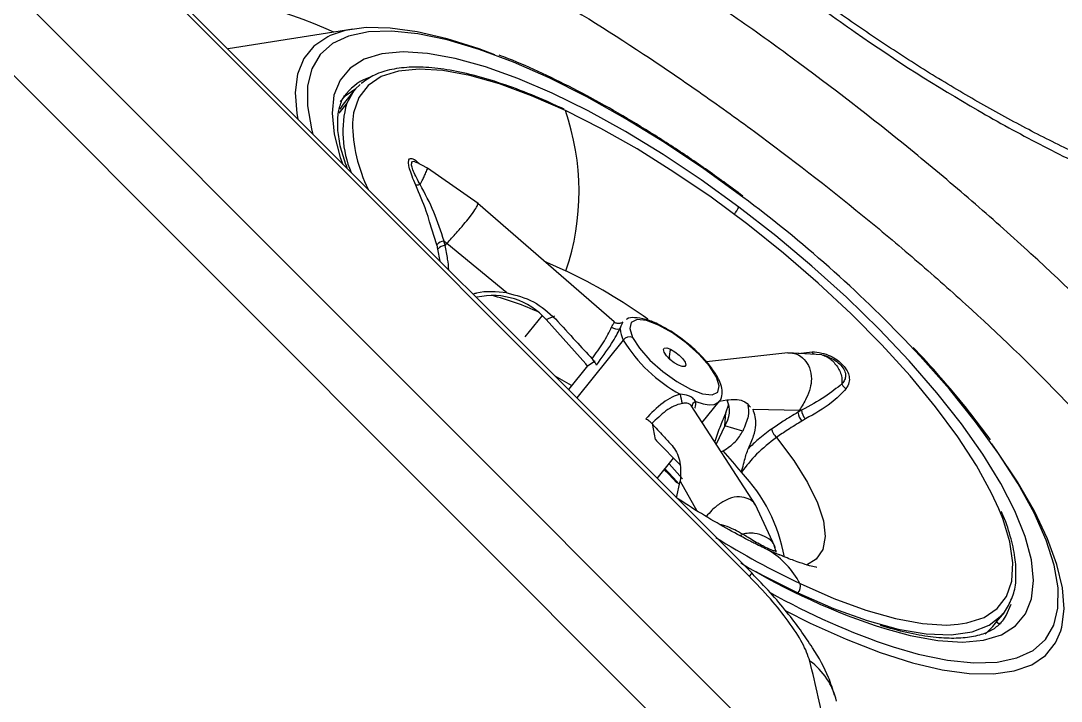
# Model space of a CAD drawing. Extents: x 527 to 611, y 788 to 934.
# Drawn here: x 539.494 to 542.443, y 812.042 to 813.97 of the extents above; entities that cross this region are included whole.
import ezdxf

# ---------------------------------------------------------------- set-up
doc = ezdxf.new("R2010")
doc.units = 0
doc.header["$MEASUREMENT"] = 0
doc.layers.add('1', color=4, linetype='Continuous')
doc.layers.add('GEOMETRY', color=3, linetype='Continuous', lineweight=25)

# ---------------------------------------------------------------- blocks, each defined once
blk = doc.blocks.new('2026_FLAIR')
at = {"layer": 'GEOMETRY'}
for p, q in [((14.7715, 8.3276), (8.3313, 14.7713)), ((14.5159, 8.3424), (8.3459, 14.5158)), ((14.4919, 9.0335), (9.037, 14.4914)), ((14.5001, 9.0417), (9.0452, 14.4996)), ((13.3687, 10.5838), (13.0154, 10.5272)), ((13.3716, 10.4083), (13.3415, 10.3709)), ((13.3509, 10.4015), (13.3483, 10.3981)), ((13.3716, 10.4083), (13.3513, 10.3735)), ((13.3513, 10.3735), (13.3286, 10.3453)), ((13.3415, 10.3709), (13.3318, 10.3571)), ((13.5806, 10.1898), (13.5482, 10.2065)), ((13.7236, 10.0892), (13.5806, 10.1898)), ((14.1094, 9.7538), (13.7228, 10.0898)), ((13.6069, 9.9725), (13.5863, 10.0377)), ((13.63, 9.9705), (13.6353, 9.9762)), ((13.8053, 9.836), (13.6353, 9.9762)), ((13.6164, 9.926), (13.6098, 9.9604)), ((13.8568, 9.712), (13.906, 9.7719)), ((13.917, 9.7605), (13.9412, 9.7713)), ((14.0287, 9.635), (13.917, 9.7605)), ((14.1353, 9.7026), (14.0035, 9.5387)), ((14.6016, 9.6665), (14.3713, 9.6409)), ((14.6985, 9.6608), (14.6015, 9.6664)), ((14.6307, 9.6648), (14.6705, 9.6696)), ((14.72, 9.653), (14.7025, 9.6596)), ((14.0336, 9.6296), (13.9797, 9.5625)), ((14.0342, 9.6289), (14.0287, 9.635)), ((14.0559, 9.6424), (14.0342, 9.6289)), ((13.9889, 9.574), (13.9421, 9.6006)), ((14.359, 9.4688), (14.4069, 9.5284)), ((14.4078, 9.5298), (14.4286, 9.5331)), ((14.5099, 9.2354), (14.328, 9.5167)), ((14.423, 9.4596), (14.4263, 9.4967)), ((14.4263, 9.4967), (14.4345, 9.5205)), ((14.5032, 9.5064), (14.6346, 9.5042)), ((14.6346, 9.5042), (14.6304, 9.498)), ((14.2261, 9.4208), (14.2183, 9.4663)), ((14.423, 9.4596), (14.3983, 9.4079)), ((14.4741, 9.4448), (14.423, 9.4596)), ((14.2261, 9.4208), (14.2294, 9.4174)), ((14.2294, 9.4174), (14.2981, 9.3472)), ((14.4128, 9.3855), (14.4185, 9.3887)), ((14.2316, 9.3104), (14.2779, 9.3679)), ((14.3032, 9.3095), (14.265, 9.3519)), ((14.2861, 9.2559), (14.2968, 9.303)), ((14.2968, 9.303), (14.3437, 9.2191)), ((14.5648, 9.1177), (14.5096, 9.2359)), ((14.5673, 9.105), (14.5621, 9.1239)), ((15.1824, 8.8907), (15.2125, 8.9281)), ((15.2102, 8.9064), (15.2128, 8.9098)), ((15.193, 8.9039), (15.2007, 8.8981)), ((15.2032, 8.9003), (15.2012, 8.8978)), ((15.2016, 8.8975), (15.2032, 8.9003))]:
    blk.add_line(p, q, dxfattribs=at)
at = {"layer": 'GEOMETRY', "flags": 128}
for points in [[(13.7713, 10.511), (13.7268, 10.5274), (13.6356, 10.5563), (13.5513, 10.5761), (13.4745, 10.5866), (13.4062, 10.5878), (13.347, 10.5796), (13.3043, 10.5652)], [(13.3043, 10.5652), (13.2975, 10.562), (13.2583, 10.5353), (13.2297, 10.4998), (13.2121, 10.4558), (13.2055, 10.4037), (13.2102, 10.3441), (13.213, 10.3284)], [(14.4742, 10.1077), (14.3633, 10.1878), (14.2518, 10.2623), (14.1409, 10.3305), (14.0318, 10.3916), (13.9256, 10.445), (13.8236, 10.49), (13.7268, 10.5261), (13.6364, 10.553), (13.5533, 10.5704), (13.4784, 10.578), (13.4126, 10.5759), (13.3565, 10.5639), (13.3108, 10.5423), (13.2759, 10.5113), (13.2524, 10.4712), (13.2403, 10.4225), (13.2399, 10.3657), (13.2512, 10.3014), (13.2557, 10.2847)], [(14.4628, 10.0794), (14.3558, 10.1567), (14.2481, 10.2284), (14.1411, 10.2936), (14.036, 10.3518), (13.9341, 10.4021), (13.8364, 10.4439), (13.7443, 10.4768), (13.6587, 10.5005), (13.5807, 10.5145), (13.5112, 10.5188), (13.4509, 10.5133), (13.4007, 10.498), (13.361, 10.4732), (13.3324, 10.4391), (13.3152, 10.3962), (13.3096, 10.3449), (13.3156, 10.2858), (13.3332, 10.2197), (13.3403, 10.1999)], [(13.9711, 10.3528), (13.8751, 10.3949), (13.7846, 10.428), (13.7006, 10.4517), (13.6241, 10.4658), (13.5562, 10.4701), (13.4977, 10.4644), (13.4494, 10.4489), (13.4118, 10.4238), (13.3854, 10.3893), (13.3705, 10.346), (13.3673, 10.3184)], [(13.3323, 10.3783), (13.3494, 10.396), (13.3771, 10.4148)], [(13.3896, 10.4268), (13.3754, 10.4129), (13.3716, 10.4083)], [(15.1999, 9.2242), (15.1792, 9.2691), (15.1364, 9.3467), (15.0832, 9.4286), (15.0202, 9.5136), (14.9482, 9.6008), (14.8681, 9.689), (14.7808, 9.7771), (14.6876, 9.8641), (14.5895, 9.9487), (14.4879, 10.03), (14.3839, 10.107), (14.2789, 10.1786), (14.1742, 10.2439), (14.0712, 10.3022), (13.9711, 10.3528)], [(14.8762, 8.8849), (14.9489, 8.8653), (15.0269, 8.8513), (15.0964, 8.847), (15.1567, 8.8525), (15.2069, 8.8677), (15.2466, 8.8926), (15.2752, 8.9266), (15.2924, 8.9696), (15.298, 9.0209), (15.292, 9.0799), (15.2744, 9.1461), (15.2454, 9.2185), (15.2054, 9.2964), (15.1548, 9.3788), (15.0942, 9.4647), (15.0243, 9.5532), (14.946, 9.6433), (14.8602, 9.7338), (14.7679, 9.8237), (14.6701, 9.912), (14.568, 9.9975), (14.4628, 10.0794)], [(13.9157, 9.9238), (13.9175, 9.9231), (13.9727, 9.8988)], [(14.3993, 9.5978), (14.3795, 9.6286), (14.3501, 9.6619), (14.3138, 9.6945), (14.2743, 9.723), (14.2354, 9.7448), (14.2009, 9.7577), (14.1742, 9.7604), (14.1579, 9.7527), (14.1536, 9.7353), (14.1617, 9.71)], [(14.1617, 9.71), (14.1815, 9.6792), (14.2109, 9.6459), (14.2472, 9.6133), (14.2867, 9.5848), (14.3256, 9.563), (14.3601, 9.5501), (14.3868, 9.5474), (14.4031, 9.5551), (14.4074, 9.5724), (14.3993, 9.5978)], [(14.2918, 9.6312), (14.2796, 9.6383), (14.2675, 9.6477), (14.2574, 9.6582), (14.2508, 9.6679), (14.2488, 9.6756), (14.2515, 9.6799), (14.2587, 9.6803), (14.2692, 9.6766)], [(14.2692, 9.6766), (14.2815, 9.6695), (14.2935, 9.6601), (14.3036, 9.6496), (14.3102, 9.6399), (14.3123, 9.6322), (14.3095, 9.6279), (14.3023, 9.6275), (14.2918, 9.6312)], [(14.9006, 8.8331), (14.9712, 8.8127), (15.0543, 8.7954), (15.1292, 8.7877), (15.1951, 8.7899), (15.2512, 8.8018), (15.2969, 8.8234), (15.3317, 8.8544), (15.3553, 8.8945), (15.3673, 8.9433), (15.3677, 9.0001), (15.3564, 9.0644), (15.3336, 9.1355), (15.2996, 9.2126), (15.2546, 9.2948), (15.1992, 9.3813), (15.134, 9.4711), (15.0596, 9.5632), (14.9771, 9.6566), (14.9455, 9.6903)], [(14.3411, 9.5281), (14.3615, 9.5219), (14.3791, 9.5193), (14.3933, 9.5204), (14.4037, 9.5252), (14.4069, 9.5284)], [(14.5694, 9.4266), (14.6185, 9.3612), (14.6577, 9.2991), (14.686, 9.2416), (14.7028, 9.1901), (14.7078, 9.1456), (14.7009, 9.1092), (14.6821, 9.0816), (14.655, 9.0646)], [(15.3757, 8.8789), (15.3784, 8.8887), (15.385, 8.9408), (15.3803, 9.0004), (15.3646, 9.0668), (15.3378, 9.1395), (15.3004, 9.2177), (15.2526, 9.3005), (15.195, 9.3871), (15.1798, 9.4083)], [(14.2869, 9.2976), (14.264, 9.3221), (14.2514, 9.335)], [(15.0841, 8.8971), (15.1095, 8.9009), (15.1579, 8.9164), (15.1955, 8.9415), (15.2219, 8.976), (15.2368, 9.0193), (15.2399, 9.071), (15.2312, 9.1304), (15.2109, 9.1967), (15.1999, 9.2242)], [(14.5001, 9.0417), (14.4991, 9.0407), (14.4919, 9.0335)], [(14.5113, 9.0471), (14.5303, 9.0368), (14.6304, 8.9864)], [(14.6362, 9.0125), (14.7321, 8.9705), (14.8227, 8.9373), (14.9067, 8.9136), (14.9831, 8.8995), (15.051, 8.8952), (15.0841, 8.8971)], [(14.6304, 8.9864), (14.7315, 8.9421), (14.8267, 8.9077), (14.9146, 8.8836), (14.9942, 8.8701), (15.0642, 8.8673), (15.1238, 8.8754), (15.1722, 8.8943), (15.2086, 8.9235), (15.2125, 8.9281)], [(14.5938, 8.9365), (14.6649, 8.9008), (14.7668, 8.8547), (14.8637, 8.8171), (14.9549, 8.7882), (15.0392, 8.7684), (15.116, 8.7578), (15.1843, 8.7567), (15.2435, 8.7649), (15.293, 8.7825), (15.3322, 8.8091), (15.3608, 8.8447), (15.3757, 8.8789)], [(15.2128, 8.9098), (15.2209, 8.9219), (15.235, 8.9539)], [(15.161, 8.8695), (15.1632, 8.8713), (15.1824, 8.8907)]]:
    blk.add_lwpolyline(points, dxfattribs=at)
at = {"layer": 'GEOMETRY'}
for centre, radius, start, end in [((12.5902, 8.9084), 1.8177, 66.4928, 82.3164), ((13.4683, 10.3032), 0.1531, 109.2652, 140.0613), ((13.6385, 10.293), 0.2982, 164.3328, 202.8002), ((13.315, 10.1234), 0.695, 341.1486, 19.2673), ((13.7984, 10.3215), 0.4311, 180.4133, 206.3798), ((12.2062, 7.0716), 3.7897, 43.7094, 53.2401), ((14.3401, 10.1403), 0.137, 323.4422, 333.6335), ((13.6286, 9.9551), 0.0278, 93.2067, 141.3464), ((13.6309, 9.9434), 0.0271, 91.8555, 141.1667), ((13.2804, 8.4646), 1.5926, 54.5118, 64.2322), ((13.7649, 9.625), 0.2037, 41.7111, 102.6391), ((13.5932, 9.1418), 0.7073, 64.6696, 76.2348), ((14.1193, 9.7612), 0.0277, 231.9137, 283.8593), ((14.2027, 9.7396), 0.0769, 183.9048, 208.765), ((14.1536, 9.6883), 0.0232, 69.3693, 142.0634), ((14.5015, 9.9262), 0.4292, 211.4107, 241.5067), ((14.3286, 9.6558), 0.0629, 160.7063, 186.2027), ((14.3942, 9.5864), 0.0125, 27.0772, 65.7889), ((14.4934, 9.5736), 0.1981, 187.1349, 194.848), ((14.3447, 9.5135), 0.015, 103.8134, 183.4678), ((14.3629, 9.5017), 0.0734, 325.0073, 24.9187), ((14.6676, 9.4997), 0.0372, 182.7547, 225.8274), ((14.677, 9.5049), 0.0362, 181.3799, 225.7986), ((13.4671, 8.5309), 1.281, 38.4775, 42.0387), ((14.1384, 9.0087), 0.4602, 9.8203, 43.9136), ((15.7247, 11.2898), 2.524, 238.2696, 244.4533), ((14.4246, 8.9021), 0.2386, 27.5672, 59.0384), ((15.4666, 10.7184), 1.9262, 238.7834, 252.1499), ((14.6105, 9.0045), 0.0269, 317.5787, 17.3645), ((15.5448, 10.7654), 2.0368, 240.7691, 251.5617), ((14.5503, 8.6359), 0.1941, 12.9579, 54.0993)]:
    blk.add_arc(centre, radius, start, end, dxfattribs=at)
for points, knots in [([(17.0572, 10.5112), (17.0545, 10.5296), (17.0511, 10.5483), (17.0429, 10.5866), (17.0381, 10.606), (17.0217, 10.6649), (17.008, 10.7051), (16.9594, 10.8283), (16.9166, 10.9141), (16.8501, 11.026), (16.8361, 11.0487), (16.807, 11.0941), (16.7919, 11.1169), (16.745, 11.1855), (16.7116, 11.2315), (16.6406, 11.3243), (16.6029, 11.371), (16.5434, 11.4415), (16.523, 11.4651), (16.4812, 11.5126), (16.4597, 11.5364), (16.35, 11.6557), (16.2565, 11.75), (16.1079, 11.8899), (16.057, 11.9362), (15.9787, 12.0055), (15.9522, 12.0285), (15.8986, 12.0745), (15.8714, 12.0974), (15.7352, 12.2106), (15.6239, 12.2976), (15.454, 12.423), (15.3968, 12.464), (15.3102, 12.5241), (15.2812, 12.544), (15.223, 12.5831), (15.194, 12.6023), (15.0493, 12.6966), (14.9349, 12.7661), (14.7651, 12.8617), (14.7089, 12.892), (14.6249, 12.9353), (14.5969, 12.9494), (14.5416, 12.9765), (14.5142, 12.9895), (14.3787, 13.0524), (14.2747, 13.0949), (14.1251, 13.1467), (14.0762, 13.1619), (14.0046, 13.1817), (13.9811, 13.1878), (13.935, 13.1987), (13.9123, 13.2036), (13.8015, 13.2252), (13.7197, 13.2336), (13.626, 13.2325), (13.6077, 13.2318), (13.572, 13.229), (13.5545, 13.227), (13.5037, 13.2194), (13.4721, 13.2119), (13.3839, 13.1828), (13.3339, 13.1544), (13.2824, 13.1075), (13.2727, 13.0975), (13.2544, 13.0764), (13.2458, 13.0652), (13.222, 13.0304), (13.2087, 13.0052), (13.1761, 12.9237), (13.1642, 12.8617), (13.1619, 12.7743), (13.1621, 12.7563), (13.1638, 12.7196), (13.1652, 12.7008), (13.1715, 12.6436), (13.1782, 12.604), (13.2057, 12.4813), (13.2339, 12.3941), (13.2819, 12.2783), (13.2922, 12.2549), (13.3137, 12.2079), (13.325, 12.1842), (13.3607, 12.1126), (13.3868, 12.0643), (13.4432, 11.9664), (13.4737, 11.9169), (13.5228, 11.8417), (13.5397, 11.8165), (13.5747, 11.7657), (13.5929, 11.7402), (13.6856, 11.6127), (13.7667, 11.5114), (13.8988, 11.3606), (13.9445, 11.3105), (14.0396, 11.2108), (14.0891, 11.161), (14.2403, 11.0148), (14.3452, 10.9212), (14.5087, 10.7866), (14.5643, 10.7426), (14.6492, 10.6782), (14.6779, 10.6569), (14.7352, 10.6152), (14.7639, 10.5948), (14.9077, 10.4946), (15.0236, 10.4209), (15.1985, 10.3199), (15.257, 10.2878), (15.3451, 10.2421), (15.3744, 10.2274), (15.4326, 10.1989), (15.4615, 10.1852), (15.6053, 10.1193), (15.7175, 10.0748), (15.8544, 10.0291), (15.8816, 10.0205), (15.9356, 10.0043), (15.9625, 9.9967), (16.0422, 9.9756), (16.0938, 9.9638), (16.244, 9.9351), (16.3381, 9.9248), (16.4479, 9.9228), (16.4695, 9.923), (16.5119, 9.9245), (16.5327, 9.9258), (16.5932, 9.9313), (16.6313, 9.9371), (16.7391, 9.9611), (16.8021, 9.9854), (16.8561, 10.0182)], [0, 0, 0, 0, 0.007812, 0.007812, 0.015625, 0.015625, 0.03125, 0.03125, 0.0625, 0.0625, 0.070312, 0.070312, 0.078125, 0.078125, 0.09375, 0.09375, 0.109375, 0.109375, 0.117187, 0.117187, 0.125, 0.125, 0.15625, 0.15625, 0.171875, 0.171875, 0.179687, 0.179687, 0.1875, 0.1875, 0.21875, 0.21875, 0.234375, 0.234375, 0.242188, 0.242188, 0.25, 0.25, 0.28125, 0.28125, 0.296875, 0.296875, 0.304688, 0.304688, 0.3125, 0.3125, 0.34375, 0.34375, 0.359375, 0.359375, 0.367188, 0.367188, 0.375, 0.375, 0.40625, 0.40625, 0.414063, 0.414063, 0.421875, 0.421875, 0.4375, 0.4375, 0.46875, 0.46875, 0.476563, 0.476563, 0.484375, 0.484375, 0.5, 0.5, 0.53125, 0.53125, 0.539063, 0.539063, 0.546875, 0.546875, 0.5625, 0.5625, 0.59375, 0.59375, 0.601563, 0.601563, 0.609375, 0.609375, 0.625, 0.625, 0.640625, 0.640625, 0.648438, 0.648438, 0.65625, 0.65625, 0.6875, 0.6875, 0.703125, 0.703125, 0.71875, 0.71875, 0.75, 0.75, 0.765625, 0.765625, 0.773438, 0.773438, 0.78125, 0.78125, 0.8125, 0.8125, 0.828125, 0.828125, 0.835938, 0.835938, 0.84375, 0.84375, 0.875, 0.875, 0.882813, 0.882813, 0.890625, 0.890625, 0.90625, 0.90625, 0.9375, 0.9375, 0.945313, 0.945313, 0.953125, 0.953125, 0.96875, 0.96875, 1, 1, 1, 1]), ([(13.262, 12.7016), (13.2696, 12.7243), (13.2854, 12.7709), (13.311, 12.8096), (13.3403, 12.846), (13.3729, 12.8786), (13.4325, 12.9173), (13.5033, 12.9455), (13.5587, 12.9573), (13.6174, 12.965), (13.6794, 12.9686), (13.7805, 12.9629), (13.8911, 12.9457), (14.0099, 12.9173), (14.1349, 12.8783), (14.2665, 12.829), (14.4047, 12.7693), (14.5476, 12.7002), (14.6927, 12.6232), (14.8405, 12.5385), (14.9913, 12.4457), (15.1424, 12.3467), (15.2913, 12.2432), (15.4384, 12.1353), (15.5845, 12.0223), (15.7263, 11.9064), (15.8615, 11.7896), (15.9907, 11.6717), (16.1145, 11.5514), (16.2303, 11.4312), (16.3361, 11.313), (16.4325, 11.1962), (16.52, 11.0798), (16.5966, 10.9657), (16.6612, 10.8557), (16.7143, 10.7491), (16.7554, 10.6459), (16.781, 10.5589), (16.7898, 10.5081), (16.7931, 10.4887)], [0, 0, 0, 0, 0.02703, 0.055755, 0.056048, 0.084067, 0.112085, 0.140926, 0.169766, 0.170893, 0.199615, 0.228338, 0.257927, 0.287517, 0.316536, 0.345555, 0.375437, 0.405319, 0.434392, 0.463465, 0.493384, 0.523303, 0.552178, 0.581052, 0.610749, 0.640445, 0.668881, 0.697317, 0.726547, 0.755778, 0.783758, 0.811739, 0.840502, 0.869266, 0.897117, 0.924967, 0.953622, 0.982276, 1, 1, 1, 1]), ([(16.5998, 10.0389), (16.5905, 10.0338), (16.5688, 10.022), (16.5217, 10.0057), (16.4605, 9.9922), (16.3893, 9.984), (16.3087, 9.9819), (16.2191, 9.9866), (16.1212, 9.9986), (16.0157, 10.0183), (15.9038, 10.0459), (15.7869, 10.0815), (15.6653, 10.1248), (15.5395, 10.176), (15.4094, 10.2352), (15.2759, 10.3022), (15.1402, 10.3767), (15.0034, 10.4581), (14.8668, 10.5458), (14.7317, 10.6391), (14.5991, 10.7373), (14.4703, 10.8396), (14.3458, 10.9453), (14.2255, 11.0546), (14.1089, 11.1673), (13.9966, 11.2833), (13.8895, 11.4013), (13.7889, 11.5202), (13.6956, 11.6386), (13.6106, 11.7551), (13.5346, 11.8686), (13.4682, 11.9778), (13.4113, 12.082), (13.3634, 12.1817), (13.3241, 12.2766), (13.2934, 12.3659), (13.2714, 12.4483), (13.2576, 12.5225), (13.2515, 12.5876), (13.2521, 12.6421), (13.257, 12.682), (13.2622, 12.699), (13.2641, 12.7056)], [0, 0, 0, 0, 0.0195616, 0.04557, 0.0706329, 0.0953955, 0.1201419, 0.144976, 0.1699491, 0.1950587, 0.2202778, 0.2454735, 0.2704083, 0.2957137, 0.3213457, 0.3472499, 0.3733584, 0.3995951, 0.4258793, 0.4521059, 0.4782055, 0.5041196, 0.5297519, 0.5553645, 0.5813103, 0.6075099, 0.6338678, 0.6602723, 0.6865654, 0.712627, 0.7383458, 0.7636251, 0.7884037, 0.8130401, 0.8378494, 0.8626711, 0.8874081, 0.9119876, 0.9363716, 0.960595, 0.984805, 1, 1, 1, 1]), ([(16.2804, 8.4523), (16.2828, 8.4805), (16.2825, 8.5103), (16.278, 8.5576), (16.2757, 8.5737), (16.2699, 8.607), (16.2663, 8.6241), (16.2449, 8.7113), (16.217, 8.7858), (16.1597, 8.9043), (16.1381, 8.945), (16.1017, 9.0077), (16.0889, 9.0289), (16.062, 9.0719), (16.0479, 9.0937), (15.9749, 9.2029), (15.9077, 9.2923), (15.7943, 9.4299), (15.7543, 9.4763), (15.6912, 9.5469), (15.6695, 9.5706), (15.6256, 9.6179), (15.6033, 9.6415), (15.4898, 9.7594), (15.3932, 9.8533), (15.2653, 9.9705), (15.2394, 9.9939), (15.1869, 10.0407), (15.1602, 10.0642), (15.0793, 10.1342), (15.0248, 10.1801), (14.8596, 10.3157), (14.747, 10.4033), (14.6035, 10.5092), (14.5746, 10.5302), (14.5166, 10.5719), (14.4874, 10.5925), (14.4005, 10.6533), (14.3428, 10.6924), (14.1706, 10.8059), (14.057, 10.8763), (13.9165, 10.9575), (13.8884, 10.9734), (13.8326, 11.0044), (13.805, 11.0195), (13.723, 11.0632), (13.6695, 11.0905), (13.5122, 11.1668), (13.4117, 11.2104), (13.2915, 11.2552), (13.2678, 11.2637), (13.2213, 11.2795), (13.1985, 11.2869), (13.1315, 11.3073), (13.0887, 11.3187), (13.0064, 11.3372), (12.9671, 11.3443), (12.9107, 11.3516), (12.8923, 11.3535), (12.8565, 11.3561), (12.839, 11.3569), (12.7542, 11.3577), (12.6957, 11.3493), (12.6214, 11.3233), (12.5989, 11.3124), (12.5685, 11.2927), (12.559, 11.2856), (12.5455, 11.274), (12.539, 11.268), (12.5318, 11.2606), (12.5288, 11.2574), (12.5268, 11.2552), (12.5258, 11.2541), (12.5248, 11.253)], [0, 0, 0, 0, 0.03125, 0.03125, 0.046875, 0.046875, 0.0625, 0.0625, 0.125, 0.125, 0.15625, 0.15625, 0.171875, 0.171875, 0.1875, 0.1875, 0.25, 0.25, 0.28125, 0.28125, 0.296875, 0.296875, 0.3125, 0.3125, 0.375, 0.375, 0.390625, 0.390625, 0.40625, 0.40625, 0.4375, 0.4375, 0.5, 0.5, 0.515625, 0.515625, 0.53125, 0.53125, 0.5625, 0.5625, 0.625, 0.625, 0.640625, 0.640625, 0.65625, 0.65625, 0.6875, 0.6875, 0.75, 0.75, 0.765625, 0.765625, 0.78125, 0.78125, 0.8125, 0.8125, 0.84375, 0.84375, 0.859375, 0.859375, 0.875, 0.875, 0.9375, 0.9375, 0.96875, 0.96875, 0.984375, 0.984375, 0.992187, 0.996094, 0.998047, 0.998047, 1, 1, 1, 1]), ([(12.5958, 10.9959), (12.6241, 11.028), (12.6609, 11.0514), (12.7508, 11.0822), (12.8039, 11.0894), (12.8809, 11.088), (12.8968, 11.0872), (12.9293, 11.0845), (12.946, 11.0826), (12.9972, 11.0756), (13.0329, 11.0689), (13.1076, 11.0515), (13.1465, 11.0408), (13.2073, 11.0218), (13.2279, 11.015), (13.2701, 11.0003), (13.2916, 10.9925), (13.4006, 10.9511), (13.4917, 10.911), (13.6343, 10.841), (13.6828, 10.816), (13.7571, 10.7761), (13.7821, 10.7624), (13.8326, 10.7341), (13.8581, 10.7195), (13.9855, 10.6455), (14.0884, 10.5815), (14.2445, 10.4785), (14.2967, 10.443), (14.3756, 10.3879), (14.402, 10.3692), (14.4546, 10.3315), (14.4808, 10.3125), (14.6111, 10.2166), (14.7132, 10.1374), (14.8635, 10.0148), (14.913, 9.9733), (14.9865, 9.9101), (15.0108, 9.8889), (15.0587, 9.8466), (15.0823, 9.8254), (15.1987, 9.7196), (15.2869, 9.6347), (15.3905, 9.5282), (15.4109, 9.5069), (15.451, 9.4642), (15.4708, 9.4427), (15.5285, 9.3789), (15.5651, 9.3369), (15.6689, 9.2125), (15.7304, 9.1315), (15.7974, 9.0327), (15.8103, 9.013), (15.835, 8.974), (15.8467, 8.9548), (15.8801, 8.898), (15.9, 8.8611), (15.9524, 8.7537), (15.978, 8.6862), (15.9976, 8.6072), (16.0009, 8.5917), (16.0062, 8.5615), (16.0082, 8.5469), (16.0123, 8.504), (16.0125, 8.477), (16.0103, 8.4515)], [0, 0, 0, 0, 0.0625, 0.0625, 0.125, 0.125, 0.140625, 0.140625, 0.15625, 0.15625, 0.1875, 0.1875, 0.21875, 0.21875, 0.234375, 0.234375, 0.25, 0.25, 0.3125, 0.3125, 0.34375, 0.34375, 0.359375, 0.359375, 0.375, 0.375, 0.4375, 0.4375, 0.46875, 0.46875, 0.484375, 0.484375, 0.5, 0.5, 0.5625, 0.5625, 0.59375, 0.59375, 0.609375, 0.609375, 0.625, 0.625, 0.6875, 0.6875, 0.703125, 0.703125, 0.71875, 0.71875, 0.75, 0.75, 0.8125, 0.8125, 0.828125, 0.828125, 0.84375, 0.84375, 0.875, 0.875, 0.9375, 0.9375, 0.953125, 0.953125, 0.96875, 0.96875, 1, 1, 1, 1]), ([(14.4745, 10.1103), (14.4564, 10.1237), (14.4039, 10.1627), (14.3159, 10.2239), (14.2113, 10.2918), (14.1075, 10.3539), (14.0051, 10.4099), (13.9057, 10.4586), (13.8315, 10.4919), (13.7922, 10.5063), (13.7835, 10.5095)], [0, 0, 0, 0, 0.077027, 0.223492, 0.370049, 0.516698, 0.663483, 0.810456, 0.957686, 1, 1, 1, 1]), ([(13.9677, 10.3564), (13.9518, 10.3638), (13.9054, 10.3853), (13.8316, 10.4151), (13.7485, 10.4432), (13.6709, 10.463), (13.5995, 10.4744), (13.5349, 10.4771), (13.4781, 10.4706), (13.4292, 10.4557), (13.4043, 10.4378), (13.3921, 10.4291)], [0, 0, 0, 0, 0.061531, 0.17885, 0.296359, 0.414119, 0.532205, 0.650668, 0.769419, 0.887549, 1, 1, 1, 1]), ([(13.3524, 10.1901), (13.3466, 10.207), (13.334, 10.2436), (13.3258, 10.2919), (13.3249, 10.3357), (13.333, 10.3706), (13.3409, 10.3907), (13.3488, 10.3984), (13.3493, 10.3988)], [0, 0, 0, 0, 0.171336, 0.372658, 0.573595, 0.776011, 0.985961, 1, 1, 1, 1]), ([(13.5469, 10.1411), (13.5433, 10.1499), (13.5365, 10.1664), (13.5292, 10.1876), (13.5259, 10.2036), (13.5271, 10.2135), (13.5318, 10.2184), (13.5407, 10.2161), (13.5495, 10.2102), (13.5551, 10.2038), (13.5565, 10.2023)], [0, 0, 0, 0, 0.162794, 0.3059472, 0.4319043, 0.5585469, 0.6851346, 0.8111105, 0.954289, 1, 1, 1, 1]), ([(13.5594, 10.1435), (13.556, 10.1499), (13.5491, 10.1626), (13.5402, 10.1807), (13.5348, 10.1964), (13.5354, 10.2062), (13.5401, 10.2105), (13.5465, 10.2073), (13.5495, 10.2059)], [0, 0, 0, 0, 0.1755859, 0.3472097, 0.5151156, 0.6844344, 0.853753, 1, 1, 1, 1]), ([(13.5594, 10.1435), (13.5619, 10.1483), (13.5668, 10.1577), (13.5741, 10.1727), (13.5793, 10.1843), (13.5816, 10.1907), (13.5806, 10.1898), (13.5806, 10.1898)], [0, 0, 0, 0, 0.1772697, 0.3440713, 0.6707801, 0.9974888, 1, 1, 1, 1]), ([(13.5594, 10.1435), (13.5581, 10.143), (13.5554, 10.1422), (13.5518, 10.1413), (13.5487, 10.1409), (13.5475, 10.141), (13.5469, 10.1411)], [0, 0, 0, 0, 0.232227, 0.480789, 0.739394, 1, 1, 1, 1]), ([(13.5863, 10.0377), (13.5833, 10.0478), (13.5728, 10.0824), (13.5577, 10.1168), (13.5469, 10.1411)], [0, 0, 0, 0, 0.290569, 1, 1, 1, 1]), ([(13.6271, 9.9828), (13.6183, 10.0105), (13.6011, 10.065), (13.5732, 10.1176), (13.5594, 10.1435)], [0, 0, 0, 0, 0.507393, 1, 1, 1, 1]), ([(13.6353, 9.9762), (13.6442, 9.986), (13.6602, 10.0036), (13.6821, 10.0288), (13.701, 10.0519), (13.7158, 10.0722), (13.7234, 10.0857), (13.7226, 10.0881), (13.7223, 10.0893)], [0, 0, 0, 0, 0.221114, 0.395541, 0.535408, 0.707431, 0.865748, 1, 1, 1, 1]), ([(13.6098, 9.9604), (13.6093, 9.9626), (13.6083, 9.9667), (13.6074, 9.9707), (13.6069, 9.9725)], [0, 0, 0, 0, 0.559764, 1, 1, 1, 1]), ([(13.6353, 9.9762), (13.6337, 9.9774), (13.631, 9.9797), (13.6283, 9.9819), (13.6271, 9.9828)], [0, 0, 0, 0, 0.56, 1, 1, 1, 1]), ([(13.63, 9.9705), (13.6295, 9.9728), (13.6285, 9.9769), (13.6275, 9.981), (13.6271, 9.9828)], [0, 0, 0, 0, 0.559876, 1, 1, 1, 1]), ([(13.6411, 9.9013), (13.64, 9.9114), (13.6376, 9.9346), (13.6327, 9.9575), (13.63, 9.9705)], [0, 0, 0, 0, 0.434814, 1, 1, 1, 1]), ([(13.8053, 9.836), (13.7761, 9.8392), (13.7434, 9.8428), (13.713, 9.8335), (13.7097, 9.8326)], [0, 0, 0, 0, 0.893199, 1, 1, 1, 1]), ([(13.8053, 9.836), (13.8315, 9.8295), (13.8839, 9.8163), (13.9231, 9.7806), (13.9427, 9.7627)], [0, 0, 0, 0, 0.499899, 1, 1, 1, 1]), ([(13.9427, 9.7627), (13.962, 9.7416), (13.9967, 9.7038), (14.0315, 9.6662), (14.0469, 9.6496)], [0, 0, 0, 0, 0.557908, 1, 1, 1, 1]), ([(14.2404, 9.7437), (14.2379, 9.7451), (14.2229, 9.7535), (14.1973, 9.7626), (14.1693, 9.7666), (14.1509, 9.7661), (14.145, 9.7612), (14.1448, 9.7611)], [0, 0, 0, 0, 0.064486, 0.390713, 0.728034, 0.992182, 1, 1, 1, 1]), ([(14.0469, 9.6496), (14.0574, 9.6643), (14.0731, 9.6861), (14.0918, 9.7173), (14.0988, 9.7323), (14.1022, 9.7394)], [0, 0, 0, 0, 0.521467, 0.771559, 1, 1, 1, 1]), ([(14.0591, 9.6313), (14.0737, 9.6511), (14.0934, 9.678), (14.1152, 9.7142), (14.1226, 9.7281), (14.1259, 9.7343)], [0, 0, 0, 0, 0.608379, 0.823294, 1, 1, 1, 1]), ([(14.1022, 9.7394), (14.1032, 9.7415), (14.105, 9.7452), (14.1076, 9.7488), (14.1092, 9.7512), (14.11, 9.7531), (14.1095, 9.7534), (14.1092, 9.7536)], [0, 0, 0, 0, 0.257509, 0.453541, 0.627709, 0.795323, 1, 1, 1, 1]), ([(14.134, 9.7538), (14.132, 9.7523), (14.129, 9.7502), (14.124, 9.7491), (14.12, 9.749), (14.1161, 9.7499), (14.1124, 9.7513), (14.1105, 9.7531), (14.1097, 9.754)], [0, 0, 0, 0, 0.2769756, 0.423667, 0.5724893, 0.72079, 0.8659034, 1, 1, 1, 1]), ([(14.1259, 9.7343), (14.1276, 9.738), (14.1309, 9.7453), (14.1343, 9.7528), (14.1338, 9.753), (14.1335, 9.7532)], [0, 0, 0, 0, 0.295725, 0.576123, 1, 1, 1, 1]), ([(14.4053, 9.5921), (14.4025, 9.5972), (14.3943, 9.6125), (14.3738, 9.6394), (14.3429, 9.6717), (14.3073, 9.7019), (14.272, 9.727), (14.2501, 9.7385), (14.2404, 9.7437)], [0, 0, 0, 0, 0.098612, 0.291166, 0.479332, 0.665292, 0.850921, 1, 1, 1, 1]), ([(15.1765, 9.4194), (15.1571, 9.4457), (15.1166, 9.5004), (15.0447, 9.5857), (14.9907, 9.6471), (14.9596, 9.6791), (14.957, 9.6817)], [0, 0, 0, 0, 0.305896, 0.638582, 0.970697, 1, 1, 1, 1]), ([(14.0591, 9.6313), (14.0586, 9.6324), (14.0577, 9.6347), (14.0549, 9.6394), (14.0512, 9.6446), (14.0483, 9.6479), (14.0469, 9.6496)], [0, 0, 0, 0, 0.239009, 0.48193, 0.734651, 1, 1, 1, 1]), ([(14.6016, 9.6661), (14.6102, 9.666), (14.6272, 9.6658), (14.6489, 9.6484), (14.6651, 9.6241), (14.6701, 9.5942), (14.6652, 9.5645), (14.6536, 9.5344), (14.6414, 9.515), (14.6346, 9.5042)], [0, 0, 0, 0, 0.137891, 0.27117, 0.40445, 0.549267, 0.667014, 0.813855, 1, 1, 1, 1]), ([(14.6705, 9.6696), (14.6795, 9.6687), (14.6966, 9.6671), (14.7211, 9.6587), (14.7421, 9.6467), (14.7586, 9.6318), (14.7708, 9.6155), (14.7767, 9.5983), (14.7759, 9.5809), (14.7701, 9.5704), (14.767, 9.5648)], [0, 0, 0, 0, 0.145851, 0.274099, 0.386878, 0.500542, 0.613822, 0.727127, 0.855363, 1, 1, 1, 1]), ([(14.6777, 9.6627), (14.677, 9.6627), (14.6757, 9.6625), (14.6737, 9.6637), (14.6719, 9.6659), (14.671, 9.6683), (14.6705, 9.6696)], [0, 0, 0, 0, 0.232227, 0.480789, 0.739393, 1, 1, 1, 1]), ([(14.6984, 9.6604), (14.7019, 9.6594), (14.715, 9.6556), (14.7337, 9.6394), (14.7488, 9.6178), (14.7552, 9.5963), (14.7552, 9.5847), (14.7552, 9.5787)], [0, 0, 0, 0, 0.104797, 0.398004, 0.691211, 0.840908, 1, 1, 1, 1]), ([(14.7051, 9.6581), (14.7091, 9.6573), (14.7138, 9.6563), (14.7185, 9.6538), (14.7192, 9.6534)], [0, 0, 0, 0, 0.833873, 1, 1, 1, 1]), ([(14.7192, 9.6534), (14.7249, 9.6508), (14.7371, 9.6451), (14.7525, 9.6314), (14.7635, 9.616), (14.7665, 9.6014), (14.7632, 9.5892), (14.7579, 9.5822), (14.7552, 9.5787)], [0, 0, 0, 0, 0.147183, 0.316326, 0.48545, 0.653176, 0.824611, 1, 1, 1, 1]), ([(14.4065, 9.5288), (14.4071, 9.5293), (14.4134, 9.5341), (14.4164, 9.5508), (14.4147, 9.5707), (14.4084, 9.5851), (14.4053, 9.5921)], [0, 0, 0, 0, 0.0372599, 0.3661126, 0.6901665, 1, 1, 1, 1]), ([(14.7552, 9.5787), (14.7402, 9.5664), (14.7097, 9.5414), (14.664, 9.5166), (14.6408, 9.504)], [0, 0, 0, 0, 0.492617, 1, 1, 1, 1]), ([(14.767, 9.5648), (14.7539, 9.5511), (14.7246, 9.5203), (14.6777, 9.4937), (14.6518, 9.479)], [0, 0, 0, 0, 0.446778, 1, 1, 1, 1]), ([(14.7552, 9.5787), (14.7557, 9.5773), (14.7566, 9.5746), (14.7594, 9.5708), (14.7629, 9.5673), (14.7657, 9.5657), (14.767, 9.5648)], [0, 0, 0, 0, 0.246142, 0.500005, 0.753865, 1, 1, 1, 1]), ([(14.2968, 9.549), (14.289, 9.5466), (14.2714, 9.5409), (14.2369, 9.5183), (14.2145, 9.4953), (14.199, 9.4795)], [0, 0, 0, 0, 0.194071, 0.442808, 1, 1, 1, 1]), ([(14.3411, 9.5281), (14.3383, 9.5315), (14.333, 9.538), (14.3181, 9.5463), (14.3048, 9.548), (14.2968, 9.549)], [0, 0, 0, 0, 0.295814, 0.575948, 1, 1, 1, 1]), ([(14.3381, 9.5093), (14.3384, 9.51), (14.3411, 9.5164), (14.3411, 9.5226), (14.3411, 9.5281)], [0, 0, 0, 0, 0.10253, 1, 1, 1, 1]), ([(14.4286, 9.5331), (14.4451, 9.5342), (14.4747, 9.5361), (14.4897, 9.5194), (14.4963, 9.512)], [0, 0, 0, 0, 0.558799, 1, 1, 1, 1]), ([(14.3019, 9.5229), (14.2939, 9.5207), (14.2773, 9.5161), (14.2477, 9.4967), (14.229, 9.4783), (14.2163, 9.4658)], [0, 0, 0, 0, 0.22843, 0.478519, 1, 1, 1, 1]), ([(14.3288, 9.5151), (14.3281, 9.5162), (14.3267, 9.5185), (14.3233, 9.5213), (14.3185, 9.5235), (14.3114, 9.5242), (14.3052, 9.5233), (14.3019, 9.5229)], [0, 0, 0, 0, 0.147782, 0.303082, 0.452467, 0.70284, 1, 1, 1, 1]), ([(14.4263, 9.4967), (14.421, 9.4849), (14.4102, 9.4608), (14.3997, 9.4304), (14.3944, 9.4148)], [0, 0, 0, 0, 0.48807, 1, 1, 1, 1]), ([(14.4886, 9.5183), (14.4899, 9.5086), (14.4924, 9.4886), (14.4803, 9.4597), (14.4741, 9.4448)], [0, 0, 0, 0, 0.485152, 1, 1, 1, 1]), ([(14.4901, 9.3954), (14.4954, 9.4074), (14.5057, 9.4309), (14.5142, 9.4715), (14.5075, 9.4927), (14.5032, 9.5064)], [0, 0, 0, 0, 0.26963, 0.526471, 1, 1, 1, 1]), ([(14.6304, 9.498), (14.6165, 9.4896), (14.5916, 9.4747), (14.5668, 9.4579), (14.5558, 9.4505)], [0, 0, 0, 0, 0.559797, 1, 1, 1, 1]), ([(14.6408, 9.504), (14.6389, 9.5029), (14.6354, 9.5009), (14.6319, 9.4988), (14.6304, 9.498)], [0, 0, 0, 0, 0.560236, 1, 1, 1, 1]), ([(14.6346, 9.5042), (14.6358, 9.5042), (14.6378, 9.5041), (14.6399, 9.504), (14.6408, 9.504)], [0, 0, 0, 0, 0.56, 1, 1, 1, 1]), ([(14.2163, 9.4658), (14.2153, 9.4668), (14.2134, 9.4687), (14.209, 9.4724), (14.204, 9.4761), (14.2007, 9.4784), (14.199, 9.4795)], [0, 0, 0, 0, 0.265259, 0.518044, 0.761013, 1, 1, 1, 1]), ([(14.6416, 9.473), (14.6281, 9.4649), (14.6041, 9.4503), (14.58, 9.4338), (14.5694, 9.4266)], [0, 0, 0, 0, 0.559766, 1, 1, 1, 1]), ([(14.6518, 9.479), (14.6499, 9.4779), (14.6465, 9.4759), (14.6431, 9.4739), (14.6416, 9.473)], [0, 0, 0, 0, 0.5607008, 1, 1, 1, 1]), ([(14.2163, 9.4658), (14.227, 9.4541), (14.246, 9.4334), (14.2655, 9.4125), (14.274, 9.4034)], [0, 0, 0, 0, 0.561975, 1, 1, 1, 1]), ([(14.4185, 9.3887), (14.4308, 9.3967), (14.4547, 9.4125), (14.4678, 9.4342), (14.4741, 9.4448)], [0, 0, 0, 0, 0.5121608, 1, 1, 1, 1]), ([(14.5558, 9.4505), (14.5428, 9.441), (14.52, 9.4243), (14.4991, 9.404), (14.4901, 9.3954)], [0, 0, 0, 0, 0.571582, 1, 1, 1, 1]), ([(14.5558, 9.4505), (14.5561, 9.4489), (14.5566, 9.4465), (14.5584, 9.4423), (14.5602, 9.4388), (14.5623, 9.4353), (14.5654, 9.431), (14.5678, 9.4283), (14.5694, 9.4266)], [0, 0, 0, 0, 0.238919, 0.368015, 0.5, 0.631985, 0.761081, 1, 1, 1, 1]), ([(14.5694, 9.4266), (14.5499, 9.4114), (14.5126, 9.3824), (14.4837, 9.3455), (14.4699, 9.3279)], [0, 0, 0, 0, 0.525043, 1, 1, 1, 1]), ([(14.274, 9.4034), (14.2823, 9.3911), (14.2992, 9.3661), (14.2976, 9.3242), (14.2968, 9.303)], [0, 0, 0, 0, 0.493307, 1, 1, 1, 1]), ([(14.4699, 9.3279), (14.471, 9.3317), (14.4744, 9.3432), (14.4788, 9.3605), (14.4838, 9.3799), (14.488, 9.3901), (14.4901, 9.3954)], [0, 0, 0, 0, 0.1614917, 0.487543, 0.7368206, 1, 1, 1, 1]), ([(14.2946, 9.2932), (14.2848, 9.3043), (14.2719, 9.319), (14.2567, 9.3335), (14.2531, 9.337)], [0, 0, 0, 0, 0.758015, 1, 1, 1, 1]), ([(14.4973, 9.1318), (14.4769, 9.1424), (14.435, 9.1641), (14.3654, 9.205), (14.315, 9.2361), (14.288, 9.2546), (14.2861, 9.2559)], [0, 0, 0, 0, 0.309912, 0.637915, 0.975164, 1, 1, 1, 1]), ([(14.5092, 9.2349), (14.5089, 9.2359), (14.5062, 9.2443), (14.4898, 9.2532), (14.4648, 9.2607), (14.4358, 9.2549), (14.4094, 9.2401), (14.3877, 9.2226), (14.3756, 9.2086), (14.3703, 9.2025)], [0, 0, 0, 0, 0.021745, 0.187207, 0.352669, 0.532455, 0.678634, 0.860933, 1, 1, 1, 1]), ([(15.2481, 9.0306), (15.2482, 9.0467), (15.2485, 9.0804), (15.2353, 9.1389), (15.2212, 9.1852), (15.2083, 9.2128), (15.2064, 9.217)], [0, 0, 0, 0, 0.292486, 0.615395, 0.941671, 1, 1, 1, 1]), ([(14.4731, 9.1526), (14.4657, 9.1567), (14.4481, 9.1664), (14.4276, 9.1753), (14.4145, 9.1783), (14.4102, 9.1793)], [0, 0, 0, 0, 0.333178, 0.78484, 1, 1, 1, 1]), ([(14.4731, 9.1526), (14.4721, 9.1517), (14.4701, 9.1499), (14.4676, 9.1486), (14.4662, 9.1485), (14.4659, 9.1485)], [0, 0, 0, 0, 0.407982, 0.828749, 1, 1, 1, 1]), ([(14.5617, 9.1237), (14.5602, 9.1262), (14.5547, 9.1357), (14.5361, 9.1471), (14.5127, 9.1548), (14.4906, 9.1558), (14.479, 9.1537), (14.4731, 9.1526)], [0, 0, 0, 0, 0.107238, 0.399645, 0.692053, 0.841342, 1, 1, 1, 1]), ([(14.5437, 9.1126), (14.5379, 9.1154), (14.5263, 9.1211), (14.507, 9.1322), (14.4892, 9.1431), (14.4785, 9.1494), (14.4731, 9.1526)], [0, 0, 0, 0, 0.247356, 0.492706, 0.743429, 1, 1, 1, 1]), ([(14.5474, 9.1067), (14.5413, 9.1097), (14.5293, 9.1155), (14.5114, 9.1246), (14.501, 9.1298), (14.4972, 9.1317)], [0, 0, 0, 0, 0.391021, 0.778357, 1, 1, 1, 1]), ([(14.5437, 9.1126), (14.5441, 9.1113), (14.5448, 9.1087), (14.5465, 9.1074), (14.5474, 9.1067)], [0, 0, 0, 0, 0.492502, 1, 1, 1, 1]), ([(14.5672, 9.105), (14.5669, 9.1047), (14.5661, 9.104), (14.5589, 9.1057), (14.5488, 9.1103), (14.5437, 9.1126)], [0, 0, 0, 0, 0.202912, 0.599938, 1, 1, 1, 1]), ([(14.5666, 9.1084), (14.5661, 9.1127), (14.5656, 9.1182), (14.5624, 9.1228), (14.5617, 9.1237)], [0, 0, 0, 0, 0.790486, 1, 1, 1, 1]), ([(14.5782, 9.094), (14.579, 9.0936), (14.5803, 9.093), (14.5721, 9.0958), (14.5606, 9.1006), (14.5517, 9.1048), (14.5474, 9.1067)], [0, 0, 0, 0, 0.361884, 0.633278, 0.825859, 1, 1, 1, 1]), ([(14.5683, 9.1058), (14.5683, 9.1057), (14.5687, 9.1051), (14.5679, 9.1051), (14.5672, 9.105)], [0, 0, 0, 0, 0.1265597, 1, 1, 1, 1]), ([(14.5673, 9.1014), (14.5677, 9.1016), (14.5693, 9.1023), (14.5687, 9.1045), (14.5684, 9.106)], [0, 0, 0, 0, 0.313006, 1, 1, 1, 1]), ([(14.6836, 9.0583), (14.6839, 9.0582), (14.6855, 9.0581), (14.6772, 9.0594), (14.6589, 9.0642), (14.6285, 9.0742), (14.6009, 9.0842), (14.5818, 9.0927), (14.5783, 9.0942)], [0, 0, 0, 0, 0.049378, 0.258796, 0.476236, 0.704993, 0.946828, 1, 1, 1, 1]), ([(14.6642, 8.7931), (14.6583, 8.8095), (14.6467, 8.8423), (14.6046, 8.9051), (14.5531, 8.9701), (14.5125, 9.0122), (14.4919, 9.0335)], [0, 0, 0, 0, 0.249073, 0.499064, 0.745848, 1, 1, 1, 1]), ([(14.7337, 8.6966), (14.7287, 8.7133), (14.7155, 8.7572), (14.671, 8.8353), (14.612, 8.9169), (14.552, 8.9879), (14.5177, 9.0235), (14.5001, 9.0417)], [0, 0, 0, 0, 0.148433, 0.390033, 0.675334, 0.833922, 1, 1, 1, 1]), ([(15.1919, 8.9073), (15.1922, 8.9076), (15.2054, 8.9158), (15.2229, 8.9401), (15.2413, 8.98), (15.2489, 9.0109), (15.2481, 9.0294), (15.2481, 9.0306)], [0, 0, 0, 0, 0.009627, 0.334637, 0.654364, 0.976232, 1, 1, 1, 1]), ([(15.2118, 8.9091), (15.2051, 8.9013), (15.1919, 8.8864), (15.1603, 8.8702), (15.1191, 8.8595), (15.0673, 8.8561), (15.0074, 8.8605), (14.9404, 8.8721), (14.89, 8.8864), (14.8648, 8.8935)], [0, 0, 0, 0, 0.148831, 0.288546, 0.437387, 0.579306, 0.719558, 0.859881, 1, 1, 1, 1]), ([(14.7715, 8.3339), (14.7515, 8.4195), (14.7156, 8.5725), (14.6799, 8.7257), (14.6642, 8.7931)], [0, 0, 0, 0, 0.56, 1, 1, 1, 1])]:
    blk.add_open_spline(points, degree=3, knots=knots, dxfattribs=at)

msp = doc.modelspace()

# ---------------------------------------------------------------- block references
at = {"layer": '1'}
msp.add_blockref('2026_FLAIR', (527.0666, 803.3631), dxfattribs=at)

doc.saveas('drawing.dxf')
